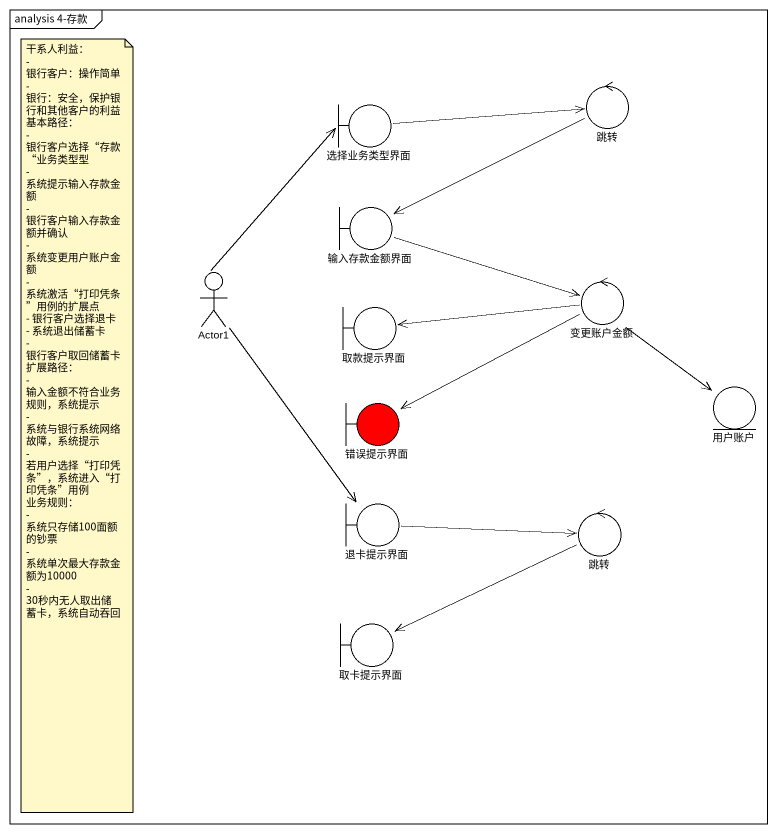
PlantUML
@startuml
mainframe analysis 4-存款
boundary 选择业务类型界面
control 跳转
boundary 输入存款金额界面
actor Actor1
control 变更账户金额
boundary 取款提示界面
boundary 错误提示界面 #FF0000
entity 用户账户
boundary 退卡提示界面
control "跳转" as 跳转_2
boundary 取卡提示界面
选择业务类型界面 -right-> 跳转
跳转 -left-> 输入存款金额界面
输入存款金额界面 -right-> 变更账户金额
Actor1 -up-> 选择业务类型界面
Actor1 --> 退卡提示界面
变更账户金额 -left-> 取款提示界面
变更账户金额 -left-> 错误提示界面
变更账户金额 --> 用户账户
退卡提示界面 -right-> 跳转_2
跳转_2 -left-> 取卡提示界面
note as N1
  干系人利益：
  - 银行客户：操作简单
  - 银行：安全，保护银行和其他客户的利益
  基本路径：
  - 银行客户选择“存款“业务类型型
  - 系统提示输入存款金额
  - 银行客户输入存款金额并确认
  - 系统变更用户账户金额
  - 系统激活“打印凭条”用例的扩展点
  - 银行客户选择退卡
  - 系统退出储蓄卡
  - 银行客户取回储蓄卡
  扩展路径：
  - 输入金额不符合业务规则，系统提示
  - 系统与银行系统网络故障，系统提示
  - 若用户选择“打印凭条”，系统进入“打印凭条”用例
  业务规则：
  - 系统只存储100面额的钞票
  - 系统单次最大存款金额为10000
  - 30秒内无人取出储蓄卡，系统自动吞回
end note
@enduml
